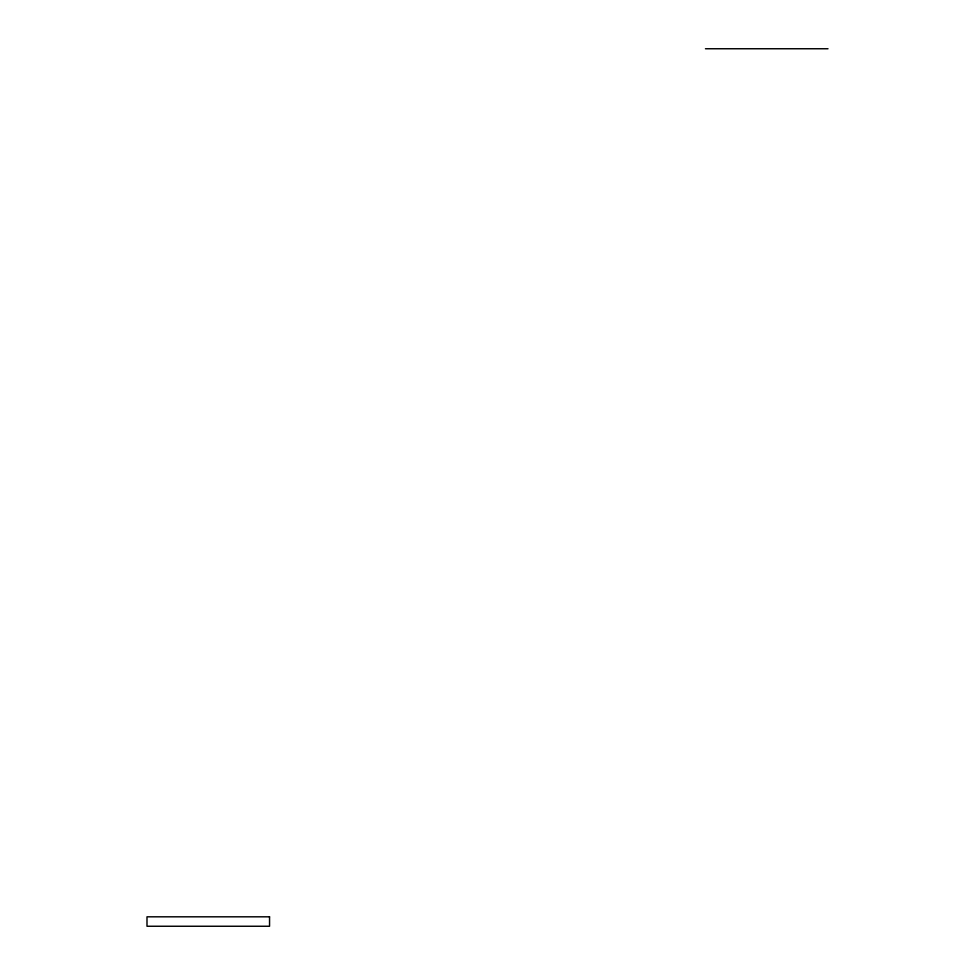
<?xml version="1.0" encoding="UTF-8"?>
<svg xmlns="http://www.w3.org/2000/svg" width="975" height="975" viewBox="0 0 975 975"><rect width="100%" height="100%" fill="white"/><g stroke="black" fill="none" stroke-linecap="round" stroke-linejoin="round"><path stroke-width="1.46" d="M705.449 48.75L828.007 48.75M269.551 916.817L146.993 916.817L146.993 926.25L269.551 926.25L269.551 916.817"/></g></svg>
